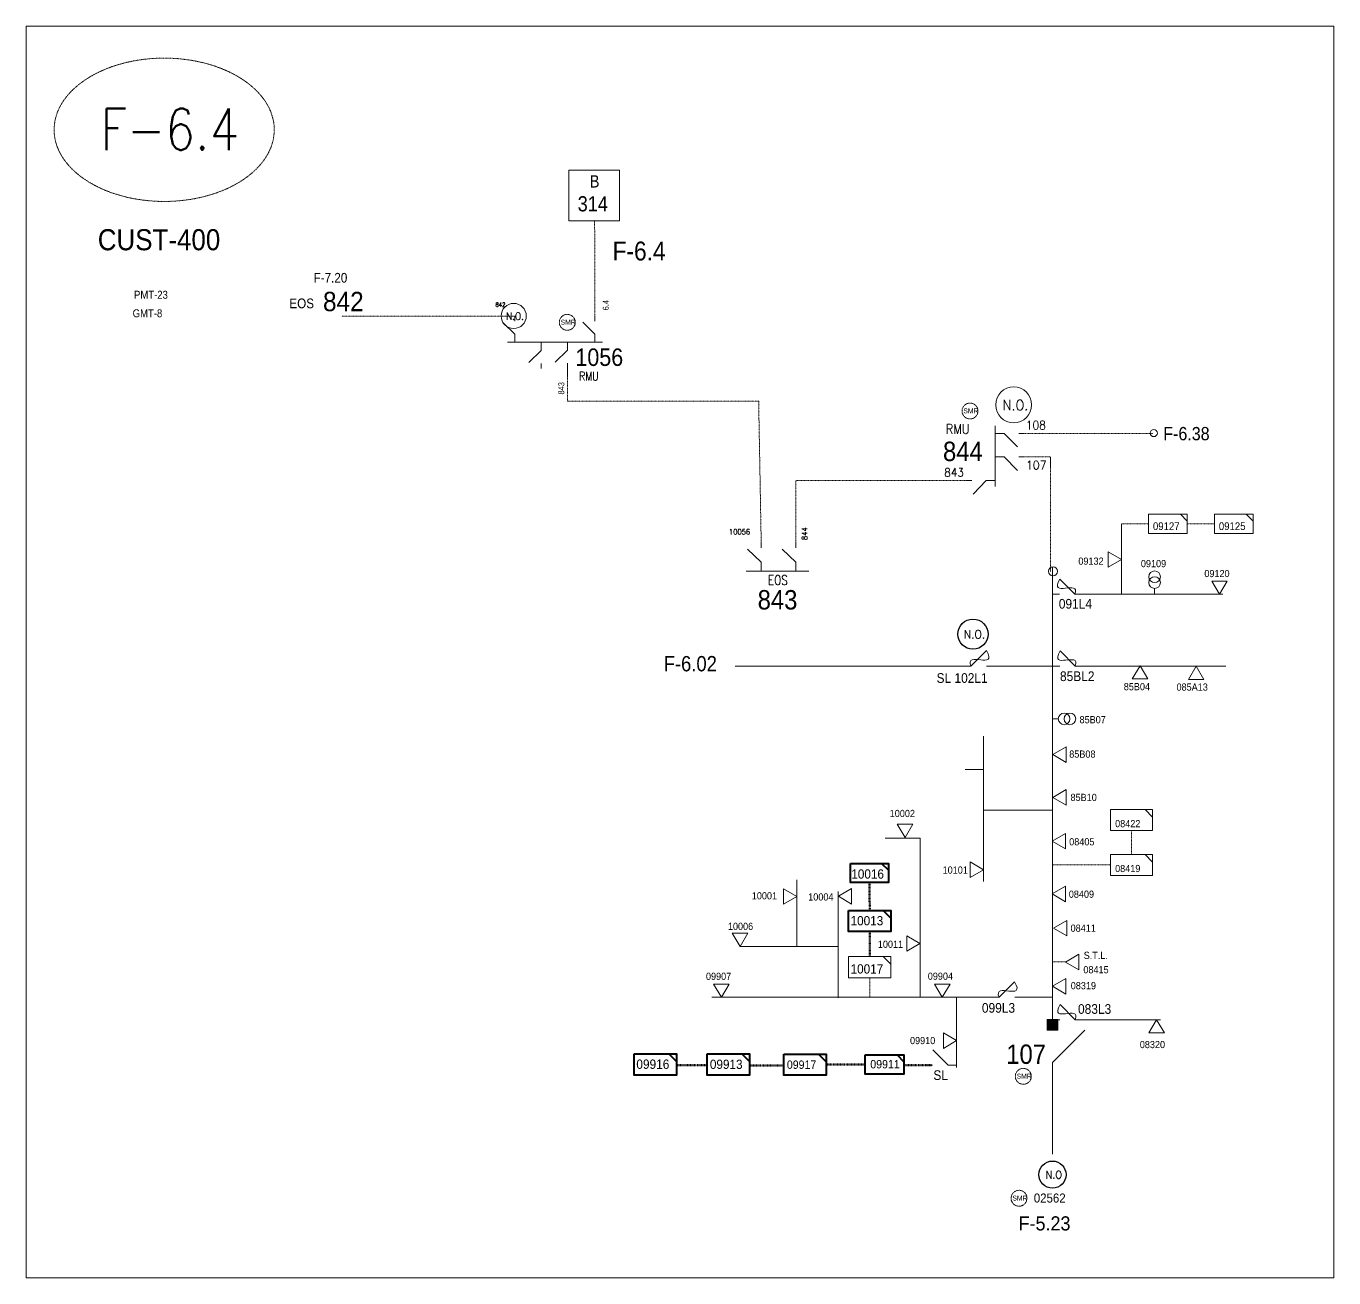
# Model space of a CAD drawing. Header units: metres. Extents: x 65984 to 144644, y -19036 to 23726.
# Drawn here: x 101531 to 102502, y 12337 to 13267 of the extents above; entities that cross this region are included whole.
import ezdxf
from ezdxf.enums import TextEntityAlignment as Align

# ---------------------------------------------------------------- set-up
doc = ezdxf.new("R2010")
doc.units = ezdxf.units.M
doc.header["$MEASUREMENT"] = 0
doc.linetypes.add('DGN Style 3', pattern=[0.013877, 0, -0.013877])
doc.layers.get('0').update_dxf_attribs({"color": 95, "lineweight": 40})
for name, color, linetype, lineweight in [('ABS', 7, 'Continuous', 40), ('ABS NUMBER', 112, 'Continuous', 30), ('d_eos', 111, 'Continuous', 40), ('d_eos no', 121, 'Continuous', 40), ('d_fco', 5, 'Continuous', 40), ('d_fco text', 95, 'Continuous', 40), ('d_oh branch', 94, 'Continuous', 40), ('d_switch', 95, 'Continuous', 40), ('d_tf', 1, 'Continuous', 40), ('d_tf no', 6, 'Continuous', 40), ('d_tf_200', 1, 'Continuous', 40), ('d_ug cable', 95, 'Continuous', 40), ('d_unit sub', 7, 'Continuous', 40), ('fedr no', 95, 'Continuous', 40), ('GRID STATION  04', 7, 'Continuous', 40), ('GRID STATION 01', 7, 'Continuous', 40), ('Level 37', 7, 'Continuous', 0), ('O H MAIN FEEDER', 4, 'Continuous', 100), ('SW N O', 114, 'Continuous', 30)]:
    doc.layers.add(name, color=color, linetype=linetype, lineweight=lineweight)
doc.styles.add('NASKHF', font='naskhf.shx', dxfattribs={"height": 8})
doc.styles.add('Style-Arial', font='arial.ttf')
doc.styles.add('Style-ENGINEERING', font='ENGINEERING.shx')
doc.styles.add('Style-msdefault', font='msdefault.shx')
doc.styles.add('Style-simplex', font='simplex.shx')
doc.styles.add('Style-STANDARD', font='STANDARD.shx')

# ---------------------------------------------------------------- blocks, each defined once
blk = doc.blocks.new('FUSE01')
at = {"color": 0, "linetype": 'ByBlock', "lineweight": -2}
blk.add_line((0, -17.15), (0, -22.55), dxfattribs=at)
at = {"color": 0, "linetype": 'ByBlock', "lineweight": -2, "flags": 128}
blk.add_lwpolyline([(0, 0.05), (0, -5.75), (-11.2, -16.95)], dxfattribs=at)
at = {"color": 0, "linetype": 'ByBlock', "lineweight": -2}
blk.add_open_spline([(-11.2, -16.95), (3.4, -25.35), (-11.6, -1.35), (0, -5.75)], degree=3, dxfattribs=at)
blk = doc.blocks.new('TFU_178')
at = {"layer": 'd_tf_200', "color": 57, "linetype": 'Continuous', "lineweight": 13, "true_color": 0x7d8a21}
blk.add_line((0, 10), (0, 0), dxfattribs=at)
for centre in [(0, 30), (0, 20)]:
    blk.add_circle(centre, 10, dxfattribs=at)
blk = doc.blocks.new('*U1012')
at = {"layer": 'd_fco', "color": 7, "linetype": 'Continuous', "lineweight": 13}
blk.add_line((-4.6, 4.21), (-10.13, 4.21), dxfattribs=at)
at = {"layer": 'd_fco', "color": 7, "linetype": 'Continuous', "lineweight": 13, "flags": 128}
blk.add_lwpolyline([(13.02, 4.21), (7.07, 4.21), (-4.4, -7.26)], dxfattribs=at)
at = {"layer": 'd_fco', "color": 7, "linetype": 'Continuous', "lineweight": 13}
blk.add_open_spline([(-4.4, -7.26), (-13, 7.69), (11.58, -7.67), (7.07, 4.21)], degree=3, dxfattribs=at)
blk = doc.blocks.new('ABS2_1_1')
at = {"color": 0, "linetype": 'ByBlock', "lineweight": -2, "ltscale": 500}
for q in [(-29900, 43500), (0, 0)]:
    blk.add_line((0, 13600), q, dxfattribs=at)
at = {"color": 0, "linetype": 'ByBlock', "lineweight": -2, "ltscale": 500, "flags": 128}
for points in [[(5000, 43600), (-5000, 43600), (-5000, 53600), (5000, 53600)], [(3791, 49653), (3791, 49653), (3791, 49653)]]:
    blk.add_lwpolyline(points, close=True, dxfattribs=at)
at = {"color": 0, "linetype": 'ByBlock', "lineweight": -2, "ltscale": 500}
for points in [[(5000, 43600), (-5000, 43600), (5000, 53600), (-5000, 53600)], [(3791, 49653), (3791, 49653), (3791, 49653)]]:
    blk.add_solid(points, dxfattribs=at)
blk = doc.blocks.new('*U3687')
at = {"layer": 'd_fco', "linetype": 'Continuous', "lineweight": 13}
blk.add_line((-4.6, 4.21), (-10.13, 4.21), dxfattribs=at)
at = {"layer": 'd_fco', "linetype": 'Continuous', "lineweight": 13, "flags": 128}
blk.add_lwpolyline([(13.02, 4.21), (7.07, 4.21), (-4.4, -7.26)], dxfattribs=at)
at = {"layer": 'd_fco', "linetype": 'Continuous', "lineweight": 13}
blk.add_open_spline([(-4.4, -7.26), (-13, 7.69), (11.58, -7.67), (7.07, 4.21)], degree=3, dxfattribs=at)
blk = doc.blocks.new('TF_8')
at = {"color": 0, "linetype": 'ByBlock', "lineweight": -2}
blk.add_line((6.3, 4.95), (9.9, 1.35), dxfattribs=at)
blk.add_3dface([(-10.1, 4.95), (9.9, 4.95), (9.9, -5.05), (-10.1, -5.05)], dxfattribs=at)
blk = doc.blocks.new('*U1381')
at = {"layer": 'd_fco', "color": 21, "linetype": 'Continuous', "lineweight": 13}
blk.add_line((-4.02, 4.25), (-4.02, 8.12), dxfattribs=at)
at = {"layer": 'd_fco', "color": 21, "linetype": 'Continuous', "lineweight": 13, "flags": 128}
blk.add_lwpolyline([(-4.02, -8.09), (-4.02, -3.93), (4.01, 4.1)], dxfattribs=at)
blk = doc.blocks.new('TRA1_1539')
at = {"layer": 'd_tf', "color": 57, "linetype": 'Continuous', "lineweight": 13, "ltscale": 0.000512087, "true_color": 0x7d8a21, "flags": 128}
blk.add_lwpolyline([(10, -17), (0, 0), (-10, -17)], close=True, dxfattribs=at)
blk = doc.blocks.new('TRA1_1538')
at = {"layer": 'd_tf', "color": 57, "linetype": 'Continuous', "lineweight": 13, "ltscale": 0.000512087, "true_color": 0x7d8a21, "xscale": 1.000046564039523, "yscale": 1.000046564039523, "zscale": 1.000046564039523, "rotation": 180}
blk.add_blockref('TRA1_1539', (0, 0), dxfattribs=at)
blk = doc.blocks.new('*U3690')
at = {"layer": 'd_unit sub', "color": 57, "linetype": 'Continuous', "lineweight": 13, "true_color": 0x7d8a21, "flags": 128}
blk.add_lwpolyline([(6.4, 5), (9.99, 1.4), (9.99, 5)], close=True, dxfattribs=at)
at = {"layer": 'd_unit sub', "color": 57, "linetype": 'Continuous', "lineweight": 13, "true_color": 0x7d8a21, "xscale": 0.9996718595973209, "yscale": 0.9996718595973209, "zscale": 0.2499179648993302, "rotation": 359.9999999999999}
blk.add_blockref('TF_8', (0.1, 0.05), dxfattribs=at)
blk = doc.blocks.new('TRA1_1541')
at = {"layer": 'd_tf', "color": 57, "linetype": 'Continuous', "lineweight": 13, "ltscale": 0.000538727, "true_color": 0x7d8a21, "flags": 128}
blk.add_lwpolyline([(10, -17), (0, 0), (-10, -17)], close=True, dxfattribs=at)
blk = doc.blocks.new('TRA1_1540')
at = {"layer": 'd_tf', "color": 57, "linetype": 'Continuous', "lineweight": 13, "ltscale": 0.000538727, "true_color": 0x7d8a21, "xscale": 1.000046564039523, "yscale": 1.000046564039523, "zscale": 1.000046564039523, "rotation": 180}
blk.add_blockref('TRA1_1541', (0, 0), dxfattribs=at)
blk = doc.blocks.new('TRA1_1543')
at = {"layer": 'd_tf', "color": 57, "linetype": 'Continuous', "lineweight": 13, "ltscale": 0.000545029, "true_color": 0x7d8a21, "flags": 128}
blk.add_lwpolyline([(10, -17), (0, 0), (-10, -17)], close=True, dxfattribs=at)
blk = doc.blocks.new('TRA1_1542')
at = {"layer": 'd_tf', "color": 57, "linetype": 'Continuous', "lineweight": 13, "ltscale": 0.000545029, "true_color": 0x7d8a21, "xscale": 1.000046564039524, "yscale": 1.000046564039524, "zscale": 1.000046564039524, "rotation": 180}
blk.add_blockref('TRA1_1543', (0, 0), dxfattribs=at)
blk = doc.blocks.new('*U3695')
at = {"layer": 'd_unit sub', "color": 57, "linetype": 'Continuous', "lineweight": 13, "true_color": 0x7d8a21, "flags": 128}
blk.add_lwpolyline([(6.41, 5), (10.01, 5), (10.01, 1.4)], close=True, dxfattribs=at)
at = {"layer": 'd_unit sub', "color": 57, "linetype": 'Continuous', "lineweight": 13, "true_color": 0x7d8a21, "xscale": 0.9996718595973209, "yscale": 0.9996718595973209, "zscale": 0.2295739938627967, "rotation": 359.9999999999999}
blk.add_blockref('TF_8', (0.11, 0.05), dxfattribs=at)
blk = doc.blocks.new('*U3696')
at = {"layer": 'd_unit sub', "color": 191, "linetype": 'Continuous', "lineweight": 13, "flags": 128}
blk.add_lwpolyline([(6.41, 5), (10.01, 5), (10.01, 1.4)], close=True, dxfattribs=at)
at = {"layer": 'd_unit sub', "color": 191, "linetype": 'Continuous', "lineweight": 13, "xscale": 0.9996718595973209, "yscale": 0.9996718595973209, "zscale": 0.2295739938627967, "rotation": 359.9999999999999}
blk.add_blockref('TF_8', (0.11, 0.05), dxfattribs=at)
blk = doc.blocks.new('*U2278')
at = {"layer": 'd_unit sub', "color": 191, "linetype": 'Continuous', "lineweight": 40, "flags": 128}
blk.add_lwpolyline([(6.41, 5), (10.01, 5), (10.01, 1.4)], close=True, dxfattribs=at)
at = {"layer": 'd_unit sub', "color": 191, "linetype": 'Continuous', "lineweight": 40, "xscale": 0.9996718595973209, "yscale": 0.9996718595973209, "zscale": 0.2295739938627967, "rotation": 359.9999999999999}
blk.add_blockref('TF_8', (0.11, 0.05), dxfattribs=at)
blk = doc.blocks.new('*U2279')
at = {"layer": 'd_unit sub', "color": 191, "linetype": 'Continuous', "lineweight": 40, "flags": 128}
blk.add_lwpolyline([(6.41, 5), (10.01, 5), (10.01, 1.4)], close=True, dxfattribs=at)
at = {"layer": 'd_unit sub', "color": 191, "linetype": 'Continuous', "lineweight": 40, "xscale": 0.9996718595973209, "yscale": 0.9996718595973209, "zscale": 0.2295739938627967, "rotation": 359.9999999999999}
blk.add_blockref('TF_8', (0.11, 0.05), dxfattribs=at)
blk = doc.blocks.new('*U2280')
at = {"layer": 'd_unit sub', "color": 57, "linetype": 'Continuous', "lineweight": 40, "true_color": 0x7d8a21, "flags": 128}
blk.add_lwpolyline([(6.41, 5), (10.01, 5), (10.01, 1.4)], close=True, dxfattribs=at)
at = {"layer": 'd_unit sub', "color": 57, "linetype": 'Continuous', "lineweight": 40, "true_color": 0x7d8a21, "xscale": 0.9996718595973209, "yscale": 0.9996718595973209, "zscale": 0.2295739938627967, "rotation": 359.9999999999999}
blk.add_blockref('TF_8', (0.11, 0.05), dxfattribs=at)
blk = doc.blocks.new('*U3697')
at = {"layer": 'SW N O', "color": 3, "lineweight": 13, "ltscale": 0.426762}
blk.add_circle((0, 0), 16.8, dxfattribs=at)
at = {"layer": 'SW N O', "color": 3, "lineweight": 13, "style": 'Style-STANDARD'}
blk.add_text('N.O.', height=9.6, dxfattribs=at).set_placement((1.7, -0.2), align=Align.MIDDLE_CENTER)
blk = doc.blocks.new('*U3705')
at = {"layer": 'SW N O', "color": 3, "lineweight": 13, "ltscale": 0.426762}
blk.add_circle((0, 0), 16.8, dxfattribs=at)
at = {"layer": 'SW N O', "color": 3, "lineweight": 13, "style": 'Style-STANDARD'}
blk.add_text('N.O.', height=9.6, dxfattribs=at).set_placement((1.7, -0.2), align=Align.MIDDLE_CENTER)
blk = doc.blocks.new('*U3714')
at = {"layer": 'SW N O', "color": 3, "ltscale": 0.426762}
blk.add_circle((0, 0), 16.8, dxfattribs=at)
at = {"layer": 'SW N O', "color": 3, "style": 'Style-STANDARD'}
blk.add_text('N.O.', height=9.6, dxfattribs=at).set_placement((1.7, -0.2), align=Align.MIDDLE_CENTER)
blk = doc.blocks.new('*U3788')
at = {"layer": 'SW N O', "color": 3, "ltscale": 0.426762}
blk.add_circle((0, 0), 16.8, dxfattribs=at)
at = {"layer": 'SW N O', "color": 3, "style": 'Style-STANDARD'}
blk.add_text('N.O', height=9.6, dxfattribs=at).set_placement((1.7, -0.2), align=Align.MIDDLE_CENTER)
blk = doc.blocks.new('*U4169')
at = {"layer": 'd_unit sub', "color": 57, "linetype": 'Continuous', "lineweight": 40, "true_color": 0x7d8a21, "flags": 128}
blk.add_lwpolyline([(6.41, 5), (10.01, 5), (10.01, 1.4)], close=True, dxfattribs=at)
at = {"layer": 'd_unit sub', "color": 57, "linetype": 'Continuous', "lineweight": 40, "true_color": 0x7d8a21, "xscale": 0.9996718595973207, "yscale": 0.9996718595973207, "zscale": 0.2066009159712298, "rotation": 359.9999999999999}
blk.add_blockref('TF_8', (0.11, 0.05), dxfattribs=at)

msp = doc.modelspace()

# ---------------------------------------------------------------- linework, layer by layer
at = {"layer": 'd_eos', "color": 2, "linetype": 'Continuous', "lineweight": 13, "ltscale": 0.620264}
for p, q in [((101893.75, 13037.88), (101884.68, 13046.68)), ((101893.75, 13047.52), (101893.75, 13051.18)), ((101953.11, 13038.02), (101944.03, 13046.83)), ((101953.11, 13047.67), (101953.11, 13051.33)), ((101893.75, 13031.86), (101893.75, 13037.88)), ((101953.11, 13032), (101953.11, 13038.02)), ((101958.77, 13032), (101888.12, 13032)), ((101913.18, 13031.87), (101913.18, 13025.84)), ((101932.62, 13032.13), (101932.62, 13026.1)), ((101913.18, 13025.84), (101904.11, 13017.04)), ((101932.62, 13026.1), (101923.54, 13017.3)), ((101913.18, 13016.2), (101913.18, 13012.54)), ((101932.62, 13016.46), (101932.62, 13012.8))]:
    msp.add_line(p, q, dxfattribs=at)
at = {"layer": 'd_eos', "color": 2, "linetype": 'Continuous', "lineweight": 13, "ltscale": 0.919211}
for p, q in [((102250.27, 12924.96), (102250.28, 12969.92)), ((102250.28, 12964.34), (102256.97, 12964.34)), ((102256.97, 12964.34), (102266.76, 12954.25)), ((102267.69, 12964.34), (102271.76, 12964.34)), ((102250.27, 12946.85), (102256.97, 12946.85)), ((102256.97, 12946.85), (102266.76, 12936.77)), ((102267.69, 12946.85), (102271.76, 12946.85)), ((102232.86, 12929.36), (102228.79, 12929.36)), ((102243.58, 12929.36), (102233.79, 12919.28)), ((102250.27, 12929.36), (102243.58, 12929.36))]:
    msp.add_line(p, q, dxfattribs=at)
at = {"layer": 'd_eos', "color": 7, "linetype": 'Continuous', "lineweight": 13, "ltscale": 0.919211}
for p, q in [((102076.51, 12879.37), (102076.51, 12883.44)), ((102102.23, 12879.37), (102102.23, 12883.44)), ((102076.51, 12868.65), (102066.42, 12878.44)), ((102102.23, 12868.65), (102092.15, 12878.44)), ((102065.35, 12861.95), (102111.9, 12861.96)), ((102076.51, 12861.95), (102076.51, 12868.65)), ((102102.23, 12861.95), (102102.23, 12868.65))]:
    msp.add_line(p, q, dxfattribs=at)
at = {"layer": 'd_oh branch', "color": 57, "linetype": 'Continuous', "lineweight": 13, "true_color": 0x7d8a21}
for p, q in [((102343.88, 12844.86), (102343.88, 12897.08)), ((102315.25, 12844.86), (102419.05, 12844.86)), ((102292.72, 12791.49), (102249.44, 12791.49)), ((102315.5, 12791.44), (102421.35, 12791.45)), ((102241.56, 12631.54), (102241.56, 12739.51)), ((102241.52, 12714.75), (102227.91, 12714.74)), ((102292.56, 12684.64), (102241.54, 12684.64)), ((102194.45, 12663.74), (102168.63, 12663.72)), ((102194.45, 12663.74), (102194.45, 12545.59)), ((102102.86, 12583.88), (102102.86, 12632.89)), ((102133.69, 12545.08), (102133.69, 12624.24)), ((102133.69, 12583.37), (102060.82, 12583.37)), ((102247.05, 12545.59), (102039.92, 12545.59)), ((102221.37, 12545.37), (102221.4, 12493.56)), ((102292.72, 12545.59), (102270.38, 12545.59)), ((102315.5, 12528.87), (102372.81, 12528.87))]:
    msp.add_line(p, q, dxfattribs=at)
at = {"layer": 'd_oh branch', "color": 57, "linetype": 'Continuous', "lineweight": 13, "true_color": 0x798520}
msp.add_line((102226.1, 12791.49), (102057.21, 12791.47), dxfattribs=at)
at = {"layer": 'd_ug cable', "color": 57, "linetype": 'DGN Style 3', "lineweight": 13, "true_color": 0x7d8a21}
for p, q in [((101765.16, 13051.41), (101894.44, 13051.41)), ((101932.51, 12988.15), (102074.63, 12988.15)), ((102076.51, 12883.44), (102074.63, 12988.15)), ((102271.77, 12946.85), (102291.25, 12946.85)), ((102343.88, 12897.08), (102364.01, 12897.08)), ((102392.8, 12897.08), (102412.93, 12897.08)), ((102351.38, 12651.67), (102351.38, 12669.33)), ((102292.72, 12643.83), (102335.71, 12643.83)), ((102292.86, 12571.8), (102302.41, 12571.8)), ((102157.09, 12560.11), (102157.09, 12545.59))]:
    msp.add_line(p, q, dxfattribs=at)
at = {"layer": 'd_ug cable', "color": 5, "linetype": 'DGN Style 3', "lineweight": 13}
msp.add_line((102271.76, 12964.34), (102367.34, 12964.34), dxfattribs=at)
at = {"layer": 'd_ug cable', "color": 2, "linetype": 'DGN Style 3', "lineweight": 13}
msp.add_line((102271.76, 12964.34), (102271.76, 12964.34), dxfattribs=at)
at = {"layer": 'd_ug cable', "color": 57, "linetype": 'DGN Style 3', "lineweight": 106, "true_color": 0x7d8a21}
for p, q in [((102157.09, 12609.99), (102156.87, 12630.94)), ((102157.09, 12575.78), (102157.09, 12594.32)), ((102036.36, 12495.17), (102013.57, 12495.17)), ((102093.36, 12495.02), (102067.73, 12495.02)), ((102153.71, 12495.76), (102125.04, 12495.76)), ((102182.5, 12495.12), (102203.43, 12495.12))]:
    msp.add_line(p, q, dxfattribs=at)
at = {"layer": 'd_ug cable', "color": 220, "linetype": 'DGN Style 3', "lineweight": 13, "flags": 128}
msp.add_lwpolyline([(101952.88, 13121.56), (101953.11, 13050.56)], dxfattribs=at)
at = {"layer": 'd_ug cable', "color": 55, "linetype": 'DGN Style 3', "lineweight": 13, "flags": 128}
msp.add_lwpolyline([(101932.62, 13005.85), (101932.62, 13014.63), (101932.62, 13014.63), (101932.62, 12988.15), (101932.62, 12988.15)], dxfattribs=at)
at = {"layer": 'd_ug cable', "color": 57, "linetype": 'DGN Style 3', "lineweight": 13, "true_color": 0x7d8a21, "flags": 128}
for points in [[(102291.25, 12939.56), (102291.25, 12946.85), (102291.25, 12861.87)], [(102228.79, 12929.36), (102102.23, 12929.36), (102102.23, 12883.44)]]:
    msp.add_lwpolyline(points, dxfattribs=at)
at = {"layer": 'd_ug cable', "color": 2, "linetype": 'DGN Style 3', "lineweight": 13}
for centre in [(101932.57, 13046.77), (102231.5, 12980.93), (102271.06, 12486.89), (102267.9, 12396.36)]:
    msp.add_circle(centre, 5.91, dxfattribs=at)
at = {"layer": 'fedr no', "color": 82, "linetype": 'DGN Style 3', "lineweight": 13, "true_color": 0x1dc70e}
msp.add_ellipse((101633.37, 13189.75), major_axis=(81.7, 0), ratio=0.651175, dxfattribs=at)
at = {"layer": 'GRID STATION  04', "color": 6, "linetype": 'Continuous', "lineweight": 13, "ltscale": 1.601284, "flags": 128}
msp.add_lwpolyline([(101971.27, 13122.19), (101971.27, 13159.74), (101933.72, 13159.74), (101933.72, 13122.19)], close=True, dxfattribs=at)
at = {"layer": 'O H MAIN FEEDER', "color": 57, "lineweight": 13, "ltscale": 0.614538, "true_color": 0x7d8a21}
for p, q in [((102292.72, 12865.13), (102292.72, 12527.15)), ((102292.72, 12534.15), (102292.72, 12528.68))]:
    msp.add_line(p, q, dxfattribs=at)
at = {"layer": 'O H MAIN FEEDER', "color": 95, "lineweight": 13, "ltscale": 43.2}
msp.add_line((102292.72, 12489.15), (102292.72, 12429.12), dxfattribs=at)
at = {"layer": 'O H MAIN FEEDER', "color": 140, "linetype": 'Continuous', "lineweight": 13, "flags": 128}
msp.add_lwpolyline([(101530.91, 13266.71), (102501.57, 13266.71), (102501.57, 12337.26), (101530.91, 12337.26)], close=True, dxfattribs=at)
at = {"layer": 'O H MAIN FEEDER', "color": 5, "lineweight": 13, "ltscale": 0.614538}
msp.add_circle((102367.89, 12964.55), 2.66, dxfattribs=at)
at = {"layer": 'O H MAIN FEEDER', "color": 57, "lineweight": 13, "ltscale": 0.614538, "true_color": 0x7d8a21}
msp.add_circle((102293.11, 12861.91), 3.34, dxfattribs=at)

# ---------------------------------------------------------------- block references
at = {"layer": 'ABS', "color": 2, "linetype": 'Continuous', "lineweight": 13, "ltscale": 1.19444, "xscale": 0.0008002759563037597, "yscale": -0.0008002759563037603, "zscale": 0.0005299682798090012, "rotation": 180.0000000000002}
msp.add_blockref('ABS2_1_1', (102292.72, 12486.26), dxfattribs=at)
at = {"layer": 'd_fco', "color": 57, "linetype": 'Continuous', "lineweight": 13, "true_color": 0x7d8a21, "xscale": 1.008, "yscale": 1.008, "zscale": 0.3598818694550355}
for p, rotation in [((102315.2, 12844.86), 269.9999999999999), ((102315.45, 12791.44), 270), ((102315.45, 12528.87), 270)]:
    msp.add_blockref('FUSE01', p, dxfattribs=dict(at, rotation=rotation))
at = {"layer": 'd_fco', "linetype": 'Continuous', "lineweight": 13, "xscale": 1.008, "yscale": 1.008, "zscale": 1.008, "rotation": 180.0000000006}
msp.add_blockref('*U3687', (102239.22, 12795.73), dxfattribs=at)
at = {"layer": 'd_fco', "color": 7, "linetype": 'Continuous', "lineweight": 13, "xscale": 1.008, "yscale": 1.008, "zscale": 1.008, "rotation": 180.0000000006}
msp.add_blockref('*U1012', (102260.17, 12549.83), dxfattribs=at)
at = {"layer": 'd_fco', "color": 21, "linetype": 'Continuous', "lineweight": 13, "xscale": 1.44, "yscale": 1.44, "zscale": 1.44, "rotation": 90.00000000000001}
msp.add_blockref('*U1381', (102209.75, 12500.91), dxfattribs=at)
at = {"layer": 'd_tf', "color": 57, "linetype": 'Continuous', "lineweight": 13, "ltscale": 0.000512087, "true_color": 0x7d8a21, "extrusion": (0, 0, -1), "xscale": 0.576, "yscale": 0.576, "zscale": 0.576, "rotation": 270}
msp.add_blockref('TRA1_1538', (-102343.88, 12870.7), dxfattribs=at)
at = {"layer": 'd_tf', "color": 57, "linetype": 'Continuous', "lineweight": 13, "ltscale": 0.000512087, "true_color": 0x7d8a21, "xscale": 0.576, "yscale": 0.576, "zscale": 0.576, "rotation": 359.9999999999999}
msp.add_blockref('TRA1_1538', (102416.67, 12844.86), dxfattribs=at)
at = {"layer": 'd_tf', "color": 57, "linetype": 'Continuous', "lineweight": 13, "ltscale": 0.000538727, "true_color": 0x7d8a21, "xscale": 0.576, "yscale": 0.576, "zscale": 0.576}
for p, rotation in [((102357.72, 12791.78), 180), ((102399.32, 12791.43), 180), ((102293.03, 12725.75), 269.9999999999999), ((102183.28, 12664.28), 359.9999999999999), ((102292.56, 12661.54), 270), ((102241.51, 12640.29), 89.99999999999997), ((102102.91, 12620.43), 89.99999999999997), ((102292.56, 12622.35), 270), ((102060.79, 12583.4), 359.9999999999999), ((102194.33, 12585.51), 89.99999999999997), ((102302.37, 12571.79), 270), ((102046.96, 12545.59), 359.9999999999999), ((102210.96, 12545.59), 359.9999999999999), ((102292.74, 12553.77), 270), ((102221.52, 12513.39), 89.99999999999997)]:
    msp.add_blockref('TRA1_1540', p, dxfattribs=dict(at, rotation=rotation))
at = {"layer": 'd_tf', "color": 57, "linetype": 'Continuous', "lineweight": 13, "ltscale": 0.000545029, "true_color": 0x7d8a21, "xscale": 0.576, "yscale": 0.576, "zscale": 0.576, "rotation": 269.9999999999999}
msp.add_blockref('TRA1_1542', (102293.03, 12694.05), dxfattribs=at)
at = {"layer": 'd_tf', "color": 57, "linetype": 'Continuous', "lineweight": 13, "ltscale": 0.000538727, "true_color": 0x7d8a21, "extrusion": (0, 0, -1), "xscale": 0.576, "yscale": 0.576, "zscale": 0.576}
for p, rotation in [((-102133.81, 12620.56), 90.0000000000001), ((-102293.57, 12596.93), 89.99999999999997), ((-102370.01, 12528.9), 180)]:
    msp.add_blockref('TRA1_1540', p, dxfattribs=dict(at, rotation=rotation))
at = {"layer": 'd_tf_200', "color": 57, "linetype": 'Continuous', "lineweight": 13, "true_color": 0x7d8a21, "xscale": 0.432, "yscale": 0.432, "zscale": 0.432}
for p, rotation in [((102368.53, 12844.88), 359.9999999999999), ((102292.72, 12752.32), 269.9999999999999)]:
    msp.add_blockref('TFU_178', p, dxfattribs=dict(at, rotation=rotation))
at = {"layer": 'd_unit sub', "color": 57, "linetype": 'Continuous', "lineweight": 13, "true_color": 0x7d8a21}
for name, p, xscale, yscale, zscale in [('*U3690', (102378.41, 12897.09), 1.44, 1.44, 1.44), ('*U3690', (102427.33, 12897.09), 1.44, 1.44, 1.44), ('*U3695', (102351.37, 12677.17), 1.567607303421817, 1.567607303421817, 1.567607303421817), ('*U3695', (102351.37, 12643.83), 1.567607303421817, 1.567607303421817, 1.567607303421817), ('*U3695', (102157.08, 12567.95), 1.567607303421817, 1.567607303421817, 1.567607303421817)]:
    msp.add_blockref(name, p, dxfattribs=dict(at, xscale=xscale, yscale=yscale, zscale=zscale))
at = {"layer": 'd_unit sub', "color": 57, "linetype": 'Continuous', "lineweight": 40, "true_color": 0x7d8a21}
for name, p, xscale, yscale, zscale in [('*U2280', (102156.86, 12637.99), 1.410846573079635, 1.410846573079635, 1.410846573079635), ('*U2280', (102157.08, 12602.16), 1.567607303421817, 1.567607303421817, 1.567607303421817), ('*U4169', (101997.89, 12495.69), 1.567726265814986, 1.567726265814986, 1.567726265814986), ('*U2280', (102052.05, 12495.69), 1.567607303421817, 1.567607303421817, 1.567607303421817), ('*U2280', (102109.05, 12495.54), 1.567607303421817, 1.567607303421817, 1.567607303421817), ('TF_8', (102168.25, 12495.72), 1.439527477820142, 1.439527477820142, 0.3598818694550355)]:
    msp.add_blockref(name, p, dxfattribs=dict(at, xscale=xscale, yscale=yscale, zscale=zscale))
at = {"layer": 'd_unit sub', "color": 191, "linetype": 'Continuous', "lineweight": 40, "xscale": 1.567607303421817, "yscale": 1.567607303421817, "zscale": 1.567607303421817}
for name, p in [('*U2278', (102157.08, 12602.16)), ('*U2279', (102157.08, 12602.16)), ('*U2278', (102052.05, 12495.69)), ('*U2279', (102052.05, 12495.69)), ('*U2278', (102109.05, 12495.54)), ('*U2279', (102109.05, 12495.54))]:
    msp.add_blockref(name, p, dxfattribs=at)
at = {"layer": 'd_unit sub', "color": 191, "linetype": 'Continuous', "lineweight": 13, "xscale": 1.567607303421817, "yscale": 1.567607303421817, "zscale": 1.567607303421817}
msp.add_blockref('*U3696', (102157.08, 12567.95), dxfattribs=at)
msp.add_blockref('*U3696', (102157.08, 12567.95), dxfattribs=at)
at = {"layer": 'SW N O', "color": 3, "lineweight": 13}
for name, p, xscale, yscale, zscale in [('*U3697', (101892.81, 13051.5), 0.556700917085716, 0.556700917085716, 0.556700917085716), ('*U3705', (102263.92, 12985.52), 0.7929802208600673, 0.7929802208600673, 0.7929802208600673)]:
    msp.add_blockref(name, p, dxfattribs=dict(at, xscale=xscale, yscale=yscale, zscale=zscale))
at = {"layer": 'SW N O', "color": 3, "xscale": 0.667384120138076, "yscale": 0.667384120138076, "zscale": 0.667384120138076}
msp.add_blockref('*U3714', (102233.7, 12815.24), dxfattribs=at)
at = {"layer": 'SW N O', "color": 3, "xscale": 0.6006457081242684, "yscale": 0.6006457081242684, "zscale": 0.6006457081242684, "rotation": 359.9999999999999}
msp.add_blockref('*U3788', (102292.69, 12413.9), dxfattribs=at)

# ---------------------------------------------------------------- texts
at = {"layer": 'ABS NUMBER', "color": 2, "lineweight": 13, "style": 'Style-Arial', "width": 0.88}
msp.add_text('107', height=14.4, dxfattribs=at).set_placement((102258.39, 12510.52), align=Align.TOP_LEFT)
at = {"layer": 'ABS NUMBER', "color": 7, "lineweight": 13, "insert": (101584.06, 13115.95), "char_height": 15.6612, "attachment_point": 1, "style": 'NASKHF'}
msp.add_mtext('\\fArial|b0|i0|c178178|p39;\\H1x;\\W0.88;CUST-400\\P', dxfattribs=at)
at = {"layer": 'd_eos no', "color": 7, "linetype": 'Continuous', "lineweight": 13, "style": 'Style-Arial'}
for s, width, p in [('842', 0.9, (101751.25, 13069.43)), ('843', 0.88, (102073.87, 12847.96))]:
    msp.add_text(s, height=14.4, dxfattribs=dict(at, width=width)).set_placement(p, align=Align.TOP_LEFT)
at = {"layer": 'd_eos no', "color": 2, "linetype": 'Continuous', "lineweight": 13, "style": 'Style-Arial', "width": 0.88}
msp.add_text('844', height=14.4, dxfattribs=at).set_placement((102211.45, 12958.15), align=Align.TOP_LEFT)
at = {"layer": 'd_fco text', "color": 57, "linetype": 'Continuous', "lineweight": 13, "true_color": 0x7d8a21, "style": 'Style-msdefault', "width": 0.92}
for s, p in [('091L4', (102297.43, 12841.39)), ('85BL2', (102298.3, 12787.59))]:
    msp.add_text(s, height=7.2, dxfattribs=at).set_placement(p, align=Align.TOP_LEFT)
at = {"layer": 'd_fco text', "color": 30, "linetype": 'Continuous', "lineweight": 13, "style": 'Style-msdefault', "width": 0.92}
msp.add_text('SL 102L1', height=7.2, dxfattribs=at).set_placement((102206.68, 12786.26), align=Align.TOP_LEFT)
at = {"layer": 'd_fco text', "color": 7, "linetype": 'Continuous', "lineweight": 13, "style": 'Style-msdefault', "width": 0.92}
msp.add_text('099L3', height=7.2, dxfattribs=at).set_placement((102240.32, 12541.32), align=Align.TOP_LEFT)
at = {"layer": 'd_fco text', "color": 57, "linetype": 'Continuous', "lineweight": 13, "true_color": 0x7d8a21, "style": 'Style-msdefault', "width": 0.92}
msp.add_text('083L3', height=7.2, dxfattribs=at).set_placement((102323.99, 12536.89), align=Align.MIDDLE_CENTER)
at = {"layer": 'd_fco text', "color": 57, "linetype": 'Continuous', "lineweight": 70, "true_color": 0x7d8a21, "style": 'Style-msdefault', "width": 0.92}
msp.add_text('SL', height=7.2, dxfattribs=at).set_placement((102204.32, 12491.39), align=Align.TOP_LEFT)
at = {"layer": 'd_switch', "color": 2, "linetype": 'Continuous', "lineweight": 13, "style": 'Style-msdefault', "width": 0.9}
for s, height, p in [('F-6.4', 14.031, (101966.15, 13106.74)), ('F-7.20', 7.2, (101744.26, 13083.46)), ('F-6.02', 11.365, (102004.11, 12798.99))]:
    msp.add_text(s, height=height, dxfattribs=at).set_placement(p, align=Align.TOP_LEFT)
at = {"layer": 'd_switch', "color": 2, "linetype": 'Continuous', "lineweight": 13, "insert": (102375, 12969.07), "char_height": 9.8724, "attachment_point": 1, "style": 'NASKHF'}
msp.add_mtext('\\Fmsdefault;\\H1x;\\W0.9;F-6.38\\P', dxfattribs=at)
at = {"layer": 'd_tf no', "color": 1, "linetype": 'Continuous', "lineweight": 40, "style": 'Style-msdefault', "width": 0.945946}
for p in [(101927.63, 13048.71), (102226.55, 12982.86), (102266.12, 12488.83), (102262.95, 12398.3)]:
    msp.add_text('SMR', height=3.655, dxfattribs=at).set_placement(p, align=Align.TOP_LEFT)
at = {"layer": 'd_tf no', "color": 57, "linetype": 'Continuous', "lineweight": 13, "true_color": 0x7d8a21, "style": 'Style-msdefault'}
for s, height, width, p in [('09127', 5.76, 0.925, (102367.28, 12898.29)), ('09125', 5.76, 0.925, (102416.2, 12898.29)), ('09132', 5.328, 0.945946, (102311.92, 12872.11)), ('09109', 5.328, 0.945946, (102358.34, 12870.28)), ('09120', 5.328, 0.945946, (102405.45, 12862.92)), ('85B04', 5.328, 0.945946, (102345.64, 12778.92)), ('085A13', 5.328, 0.945946, (102384.79, 12778.62)), ('85B07', 5.328, 0.945946, (102312.8, 12754.39)), ('85B08 ', 5.328, 0.945946, (102305.15, 12728.85)), ('85B10 ', 5.328, 0.945946, (102306.1, 12696.67)), ('10002', 5.328, 0.945946, (102171.9, 12684.77)), ('08422', 5.328, 0.945946, (102339.22, 12677.21)), ('08405', 5.328, 0.945946, (102305.12, 12663.72)), ('10101', 5.328, 0.945946, (102211.18, 12642.75)), ('08419', 5.328, 0.945946, (102339.22, 12643.88)), ('10001', 5.328, 0.945946, (102069.53, 12623.62)), ('10004', 5.328, 0.945946, (102111.41, 12622.77)), ('08409', 5.328, 0.945946, (102304.84, 12624.81)), ('10006', 5.328, 0.945946, (102051.79, 12600.93)), ('10013', 6.894, 0.945946, (102142.85, 12605.9)), ('08411', 5.328, 0.945946, (102306.18, 12599.59)), ('10011', 5.328, 0.945946, (102163.1, 12587.61)), ('10017', 6.894, 0.945946, (102142.85, 12570.11)), ('09907', 5.328, 0.945946, (102035.51, 12563.83)), ('09904', 5.328, 0.945946, (102200.16, 12563.93)), ('08415', 5.328, 0.945946, (102315.64, 12568.75)), ('08319', 5.328, 0.945946, (102306.28, 12556.89)), ('09910', 5.328, 0.945946, (102186.97, 12516.12)), ('08320', 5.328, 0.945946, (102357.53, 12513.16))]:
    msp.add_text(s, height=height, dxfattribs=dict(at, width=width)).set_placement(p, align=Align.TOP_LEFT)
at = {"layer": 'd_tf no', "color": 57, "linetype": 'Continuous', "lineweight": 40, "true_color": 0x7d8a21, "style": 'Style-msdefault', "width": 0.945946}
for s, height, p in [('10016', 6.894, (102143.39, 12640.59)), ('09911', 6.205, (102157.49, 12499.01))]:
    msp.add_text(s, height=height, dxfattribs=at).set_placement(p, align=Align.TOP_LEFT)
at = {"layer": 'd_tf no', "color": 7, "linetype": 'Continuous', "lineweight": 13, "style": 'Style-msdefault', "width": 0.945946}
msp.add_text('S.T.L.', height=5.328, dxfattribs=at).set_placement((102315.89, 12579.38), align=Align.TOP_LEFT)
at = {"layer": 'd_ug cable', "color": 2, "linetype": 'DGN Style 3', "lineweight": 13, "attachment_point": 1, "style": 'NASKHF'}
for s, insert, char_height in [('\\Fmsdefault;\\H1x;\\W0.945946;02562', (102278.87, 12399.89), 6.7138), ('\\Fmsdefault;\\H1x;\\W0.945946;F-5.23', (102267.58, 12382.95), 10.5267)]:
    msp.add_mtext(s, dxfattribs=dict(at, insert=insert, char_height=char_height))
at = {"layer": 'd_unit sub', "color": 57, "linetype": 'Continuous', "lineweight": 40, "true_color": 0x7d8a21, "style": 'Style-msdefault', "width": 0.945946}
for s, height, p in [('09916', 6.971, (101983.83, 12499.41)), ('09913', 6.894, (102038.43, 12499.29)), ('09917', 6.205, (102095.57, 12498.66))]:
    msp.add_text(s, height=height, dxfattribs=at).set_placement(p, align=Align.TOP_LEFT)
at = {"layer": 'fedr no', "color": 6, "linetype": 'Continuous', "lineweight": 13, "style": 'Style-STANDARD', "width": 0.909091}
msp.add_text('F-6.4', height=30.857, dxfattribs=at).set_placement((101637.53, 13190.15), align=Align.MIDDLE_CENTER)
at = {"layer": 'fedr no', "color": 6, "linetype": 'Continuous', "lineweight": 13, "attachment_point": 5, "style": 'Style-STANDARD'}
for s, insert, char_height in [('842', (101882.95, 13059.89), 3.187), ('108', (102280.31, 12970.44), 6.374), ('107', (102280.71, 12940.79), 6.427), ('843', (102219.71, 12935.28), 6.196), ('10056', (102060.44, 12891.26), 4.022)]:
    msp.add_mtext(s, dxfattribs=dict(at, insert=insert, char_height=char_height))
at = {"layer": 'fedr no', "color": 6, "linetype": 'Continuous', "lineweight": 13, "insert": (102108.69, 12889.79), "char_height": 4.022, "attachment_point": 5, "rotation": 90, "style": 'Style-STANDARD'}
msp.add_mtext('844', dxfattribs=at)
at = {"layer": 'GRID STATION  04', "color": 6, "linetype": 'Continuous', "lineweight": 13, "style": 'Style-msdefault', "width": 0.888889}
for s, height, p in [('B', 9.2, (101949.17, 13156.04)), ('314', 11.286, (101940.31, 13140.44))]:
    msp.add_text(s, height=height, dxfattribs=at).set_placement(p, align=Align.TOP_LEFT)
at = {"layer": 'GRID STATION 01', "linetype": 'Continuous', "lineweight": 13, "style": 'Style-msdefault', "width": 0.888889}
for s, p in [('PMT-23', (101610.98, 13070.22)), ('GMT-8', (101609.97, 13056.46))]:
    msp.add_text(s, height=5.94, dxfattribs=at).set_placement(p, align=Align.TOP_LEFT)
at = {"layer": 'Level 37', "color": 7, "linetype": 'Continuous', "lineweight": 13, "style": 'Style-msdefault', "width": 0.9}
msp.add_text('EOS', height=7.2, dxfattribs=at).set_placement((101726.28, 13064.45), align=Align.TOP_LEFT)
at = {"layer": 'Level 37', "color": 6, "linetype": 'Continuous', "lineweight": 13, "style": 'Style-ENGINEERING', "width": 0.857143}
msp.add_text('6.4', height=4.445, rotation=90, dxfattribs=at).set_placement((101963.35, 13055.67))
at = {"layer": 'Level 37', "color": 2, "linetype": 'Continuous', "lineweight": 13, "style": 'Style-Arial', "width": 0.88}
msp.add_text('1056', height=12.96, dxfattribs=at).set_placement((101938.61, 13027.35), align=Align.TOP_LEFT)
at = {"layer": 'Level 37', "color": 7, "linetype": 'Continuous', "lineweight": 13, "style": 'Style-STANDARD', "width": 0.854701}
for s, height, p in [('RMU', 6.471, (101948.58, 13006.85)), ('EOS', 7.19, (102088.9, 12855.35))]:
    msp.add_text(s, height=height, dxfattribs=at).set_placement(p, align=Align.MIDDLE_CENTER)
at = {"layer": 'Level 37', "color": 7, "linetype": 'Continuous', "lineweight": 13, "style": 'Style-ENGINEERING', "width": 0.857143}
msp.add_text('843', height=4.445, rotation=90, dxfattribs=at).set_placement((101925.9, 12993.15), align=Align.TOP_LEFT)
at = {"layer": 'Level 37', "color": 2, "linetype": 'Continuous', "lineweight": 13, "style": 'Style-simplex', "width": 0.854701}
msp.add_text('RMU', height=7.19, dxfattribs=at).set_placement((102222.39, 12967.61), align=Align.MIDDLE_CENTER)

doc.saveas('drawing.dxf')
